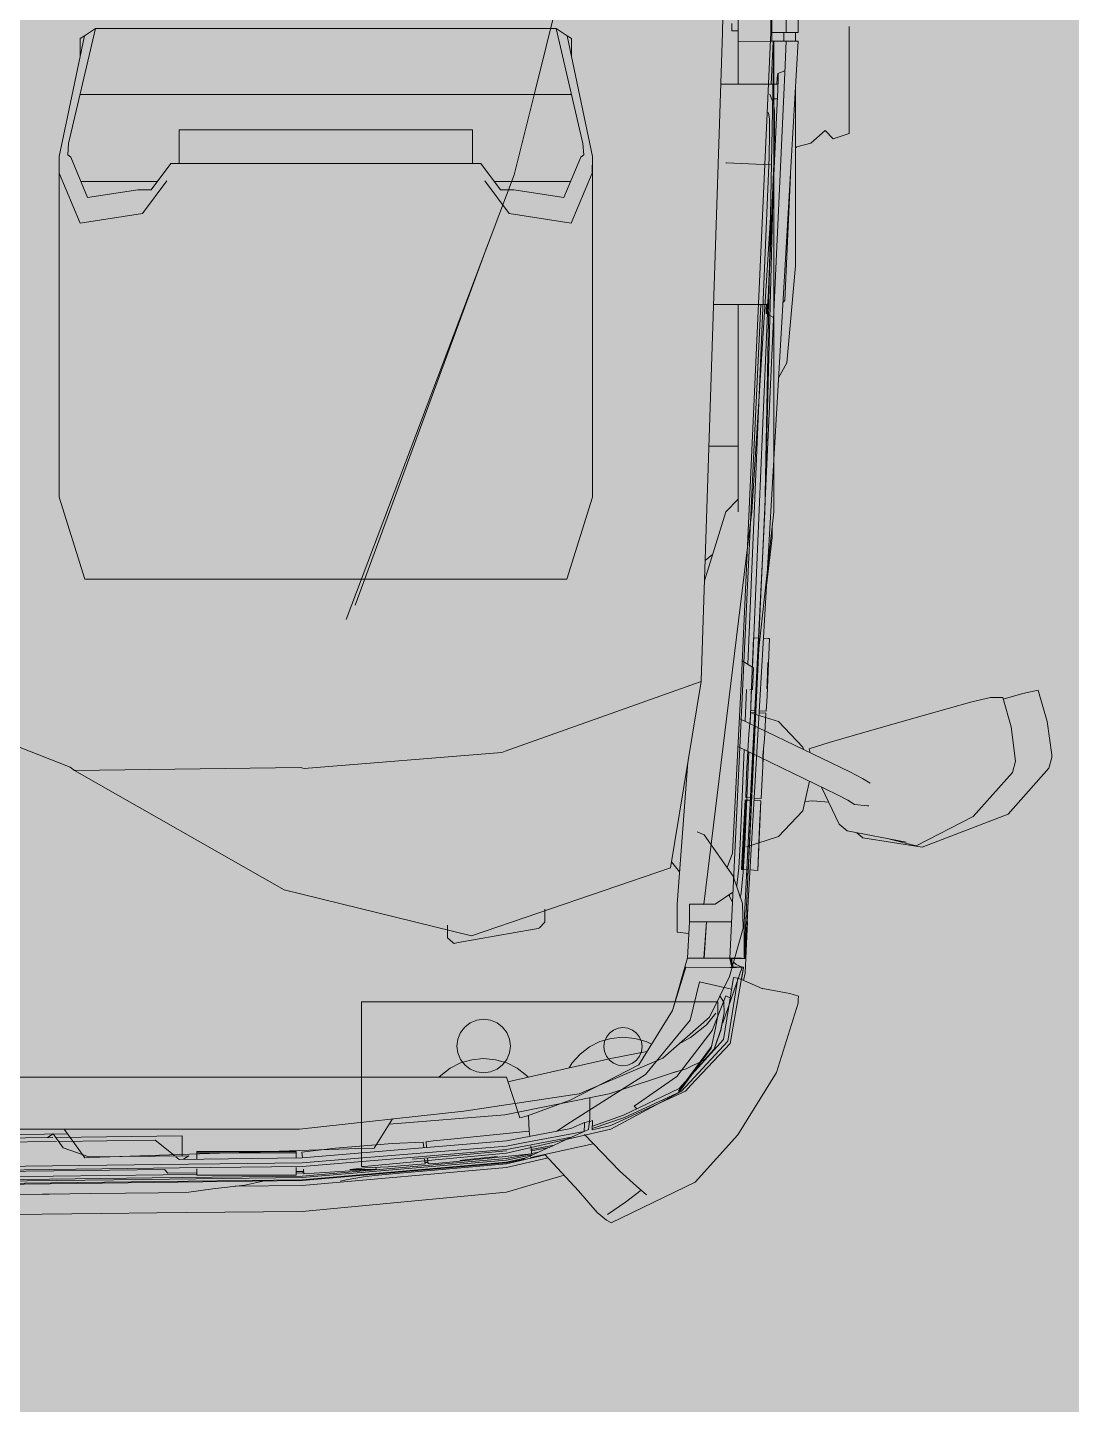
# Model space of a CAD drawing. Header units: millimetres. Extents: x 141848 to 1648660, y -821378 to -151356.
# Drawn here: x 210537 to 211218, y -199835 to -198937 of the extents above; entities that cross this region are included whole.
import ezdxf

# ---------------------------------------------------------------- set-up
doc = ezdxf.new("R2010")
doc.units = ezdxf.units.MM
doc.header["$MEASUREMENT"] = 0
doc.layers.add('Cars', color=7, linetype='Continuous')

# ---------------------------------------------------------------- blocks, each defined once
blk = doc.blocks.new('tir daf01')
at = {"layer": 'Cars', "color": 7, "linetype": 'Continuous', "lineweight": 13}
for p, q in [((303.6, 1824.25), (296.66, 1822.37)), ((305.24, 1824.25), (303.6, 1824.25)), ((326.92, 1821.2), (305.24, 1824.25)), ((296.66, 1822.37), (266.47, 1795.7)), ((346.52, 1815.65), (326.92, 1821.2)), ((347.51, 1815.38), (345.26, 1805.35)), ((347.51, 1815.38), (346.52, 1815.65)), ((265.02, 1772.86), (293.69, 1798.52)), ((301.03, 1800.49), (293.69, 1798.52)), ((323.46, 1797.63), (301.03, 1800.49)), ((342.7, 1792.24), (323.46, 1797.63)), ((345.26, 1805.35), (341.62, 1792.54)), ((266.47, 1795.7), (245.01, 1739.68)), ((342.7, 1792.24), (342.66, 1784.14)), ((342.66, 1784.14), (339.79, 1772.05)), ((245.96, 1735.7), (265.02, 1772.86)), ((339.79, 1772.05), (331.24, 1741.21)), ((251.13, 1701.02), (245.01, 1739.68)), ((245.96, 1735.7), (250.31, 1718.68)), ((331.24, 1741.21), (320.6, 1703.85)), ((255.66, 1690.7), (248.29, 1729.26)), ((251.13, 1701.02), (254.44, 1697.11)), ((271.98, 1704.04), (271.96, 1704.94)), ((272.9, 1695.59), (271.98, 1704.04)), ((289.88, 1700.85), (286.8, 1705.73)), ((294.23, 1692.42), (289.88, 1700.85)), ((320.6, 1703.85), (313.25, 1678.97)), ((255.66, 1690.7), (260.12, 1685.49)), ((275.73, 1691.12), (272.9, 1695.59)), ((279.36, 1684.06), (275.73, 1691.12)), ((329.06, 1620.38), (294.23, 1692.42)), ((710.7, 1691.96), (707.1, 1681.68)), ((710.7, 1691.96), (715.85, 1691.96)), ((715.85, 1691.96), (725.93, 1691.96)), ((725.93, 1691.96), (740.49, 1691.96)), ((740.49, 1691.96), (758.9, 1691.96)), ((758.9, 1691.96), (780.36, 1691.96)), ((260.12, 1685.49), (284.2, 1674.07)), ((310.61, 1619.45), (279.36, 1684.06)), ((707.1, 1681.68), (712.55, 1676.47)), ((274.41, 1678.71), (275.33, 1668.3)), ((313.25, 1678.97), (309.14, 1665.97)), ((712.55, 1676.47), (704.23, 1667.14)), ((268.66, 1661.88), (251.94, 1645.87)), ((288.05, 1666.1), (268.66, 1661.88)), ((275.33, 1668.3), (274.74, 1663.2)), ((306.68, 1666.66), (309.14, 1665.97)), ((310.17, 1661.88), (308.86, 1662.16)), ((326.94, 1645.87), (310.17, 1661.88)), ((704.23, 1667.14), (701.99, 1657.81)), ((143.34, 1658.83), (98.08, 1644.74)), ((145.59, 1658.87), (143.34, 1658.83)), ((147.84, 1658.92), (145.59, 1658.87)), ((149.52, 1653.29), (147.84, 1658.92)), ((149.96, 1650.98), (149.52, 1653.29)), ((172.46, 1623.96), (770.76, 1658.81)), ((560.94, 1651.37), (624.35, 1657.1)), ((683.36, 1653.72), (601.69, 1650.06)), ((624.35, 1657.1), (633.28, 1657.1)), ((633.28, 1657.1), (650.74, 1657.1)), ((650.74, 1657.1), (675.97, 1657.1)), ((675.97, 1657.1), (707.87, 1657.1)), ((701.37, 1657.1), (701.99, 1657.81)), ((707.87, 1657.1), (741.46, 1657.1)), ((770.76, 1658.81), (770.79, 1653.24)), ((770.76, 1651.07), (770.76, 1658.81)), ((776.55, 1657.1), (770.77, 1657.1)), ((770.79, 1653.24), (770.79, 1649.48)), ((776.55, 1658.81), (776.55, 1651.07)), ((776.55, 1658.81), (1217.42, 1658.81)), ((98.08, 1644.74), (57.45, 1619.42)), ((151.21, 1644.05), (149.96, 1650.98)), ((152.72, 1635.54), (151.21, 1644.05)), ((251.94, 1645.87), (245.34, 1625.05)), ((332.27, 1629.03), (326.94, 1645.87)), ((551.32, 1646.03), (560.94, 1651.37)), ((600.56, 1648.9), (601.69, 1650.06)), ((616.79, 1639.89), (725.9, 1644.92)), ((725.9, 1644.92), (739.01, 1645.56)), ((733.33, 1645.29), (733.35, 1643.19)), ((739.01, 1645.56), (746.8, 1645.83)), ((742.85, 1608.24), (742.85, 1645.7)), ((746.8, 1645.12), (742.85, 1644.85)), ((746.8, 1645.83), (749.69, 1645.74)), ((749.69, 1645.49), (746.8, 1645.12)), ((751.58, 1650.1), (749.69, 1645.49)), ((770.76, 1651), (770.76, 1651.07)), ((770.76, 1649.38), (770.76, 1651)), ((770.76, 1649.48), (776.55, 1649.48)), ((770.76, 1640.75), (770.76, 1649.38)), ((776.55, 1651.07), (776.55, 1641.74)), ((776.55, 1650.96), (776.55, 1648.15)), ((776.55, 1650.96), (1217.42, 1650.96)), ((776.55, 1648.15), (776.55, 1641.01)), ((158.61, 1621.71), (152.66, 1635.67)), ((463.72, 1636.94), (196.19, 1623.55)), ((297.86, 1635.63), (276.78, 1634.57)), ((308.39, 1636.13), (297.86, 1635.63)), ((304.88, 1635.8), (297.86, 1635.63)), ((315.48, 1636.79), (304.88, 1635.8)), ((332.35, 1637.76), (315.48, 1636.79)), ((332.35, 1637.76), (332.61, 1633.29)), ((337.01, 1638.2), (333.75, 1637.96)), ((333.93, 1633.36), (333.75, 1637.96)), ((343.61, 1638.52), (337.01, 1638.2)), ((381.12, 1640.02), (343.61, 1638.52)), ((348.49, 1638.43), (348.49, 1638.51)), ((351.78, 1638.48), (348.49, 1638.43)), ((365.57, 1639.03), (351.78, 1638.48)), ((355.72, 1621.73), (776.55, 1641.01)), ((696.12, 1643.07), (362.4, 1628.92)), ((364.34, 1625.87), (694.93, 1639.89)), ((374.72, 1633.03), (463.72, 1642.85)), ((374.72, 1633.03), (463.72, 1642.85)), ((381.17, 1639.52), (381.12, 1640.02)), ((381.31, 1636.12), (381.17, 1639.52)), ((415.81, 1638.13), (446.95, 1641.87)), ((463.72, 1642.85), (426.69, 1638.77)), ((446.95, 1641.87), (454.83, 1641.87)), ((479.43, 1642.85), (463.72, 1642.85)), ((770.76, 1642.85), (463.72, 1636.94)), ((463.72, 1642.85), (479.43, 1642.85)), ((463.72, 1636.94), (691.1, 1642.85)), ((655.91, 1640.64), (463.72, 1628.56)), ((496.38, 1642.85), (479.43, 1642.85)), ((479.43, 1642.85), (496.38, 1642.85)), ((496.81, 1642.85), (496.38, 1642.85)), ((496.38, 1642.85), (523.31, 1642.85)), ((523.31, 1642.85), (570.38, 1642.85)), ((570.38, 1642.85), (638.36, 1642.85)), ((590.63, 1642.68), (593.17, 1638.01)), ((593.17, 1638.26), (596.05, 1638.63)), ((596.05, 1637.91), (593.17, 1638.01)), ((596.05, 1638.63), (603.74, 1639.16)), ((599.15, 1638.02), (596.05, 1637.91)), ((599.15, 1603.53), (599.15, 1638.84)), ((603.74, 1639.16), (616.79, 1639.89)), ((638.36, 1642.85), (691.1, 1642.85)), ((691.54, 1611.99), (690.25, 1640.77)), ((691.1, 1642.85), (770.76, 1642.85)), ((694.93, 1639.89), (711.19, 1640.16)), ((714.51, 1643.41), (696.12, 1643.07)), ((711.19, 1640.16), (720.02, 1640.03)), ((725.49, 1643.24), (714.51, 1643.41)), ((720.02, 1640.03), (724.17, 1639.52)), ((724.17, 1639.52), (724.43, 1638.62)), ((730.27, 1642.62), (725.49, 1643.24)), ((736.38, 1640.22), (730.27, 1642.62)), ((733.35, 1643.19), (733.35, 1643.14)), ((742.85, 1641.1), (770.74, 1642.42)), ((770.74, 1642.42), (770.76, 1642.42)), ((770.76, 1619.65), (770.74, 1642.42)), ((770.76, 1642.04), (770.76, 1641.74)), ((770.76, 1641.74), (770.76, 1641.67)), ((776.55, 1641.01), (1363.98, 1641.01)), ((214.49, 1626.4), (172.44, 1624.36)), ((553.31, 1632.15), (172.48, 1614.18)), ((463.72, 1628.56), (207.74, 1597.28)), ((226.48, 1625.07), (228.34, 1626.1)), ((228.34, 1626.1), (374.72, 1633.03)), ((230.19, 1627.32), (229.9, 1632.5)), ((229.91, 1632.5), (229.9, 1632.5)), ((275.25, 1634.52), (229.91, 1632.5)), ((258.8, 1633.55), (229.91, 1632.5)), ((230.26, 1626.06), (230.47, 1622.37)), ((307.16, 1626.58), (246.75, 1624.01)), ((275.25, 1634.52), (258.8, 1633.55)), ((275.25, 1634.52), (275.5, 1629.96)), ((275.78, 1624.76), (275.6, 1628.15)), ((276.78, 1634.57), (277.04, 1630.05)), ((277.14, 1628.22), (277.35, 1624.67)), ((318.76, 1626.55), (292.8, 1625.06)), ((332.92, 1627.86), (318.76, 1626.55)), ((347.81, 1628.3), (325.68, 1627.36)), ((332.75, 1630.79), (332.92, 1627.86)), ((334.15, 1628.06), (334.03, 1630.85)), ((334.16, 1627.92), (334.15, 1628.06)), ((337.44, 1627.94), (334.16, 1627.92)), ((344.05, 1628.14), (337.44, 1627.94)), ((381.56, 1629.63), (344.05, 1628.14)), ((347.77, 1627.33), (347.84, 1629.04)), ((347.84, 1629.04), (361.94, 1629.64)), ((361.94, 1629.64), (366.66, 1622.23)), ((381.43, 1633.03), (381.56, 1629.63)), ((599.15, 1634.32), (553.31, 1632.15)), ((57.45, 1619.42), (26.49, 1591.5)), ((159.54, 1619.53), (118.48, 1612.87)), ((166.78, 1622.32), (130.45, 1609.64)), ((157.99, 1623.15), (162.84, 1624.14)), ((158.57, 1621.81), (166.63, 1623.17)), ((159.54, 1619.53), (158.61, 1621.71)), ((160.07, 1616.62), (159.54, 1619.53)), ((160.75, 1614.04), (192.29, 1622.84)), ((162.84, 1624.14), (196.32, 1625.82)), ((166.45, 1614.19), (166.45, 1618.6)), ((166.63, 1623.17), (166.63, 1623.15)), ((166.63, 1623.15), (166.64, 1623.13)), ((166.64, 1623.12), (166.64, 1622.27)), ((168.47, 1618.42), (166.78, 1622.32)), ((170, 1616.62), (168.47, 1618.42)), ((172.44, 1622.72), (172.29, 1615.42)), ((172.45, 1615.22), (172.44, 1624.36)), ((172.46, 1623.55), (172.73, 1620.37)), ((196.19, 1623.55), (172.46, 1623.55)), ((172.73, 1620.37), (172.53, 1597.07)), ((192.29, 1622.84), (208.29, 1622.39)), ((196.32, 1625.8), (196.32, 1625.52)), ((208.29, 1622.39), (226.03, 1616.37)), ((215.07, 1621.59), (212.26, 1621.05)), ((228.79, 1622.98), (215.07, 1621.59)), ((219.23, 1618.68), (220.13, 1618.85)), ((220.13, 1618.85), (231.49, 1620)), ((246.75, 1624.01), (228.79, 1622.98)), ((275.78, 1624.76), (230.47, 1622.37)), ((230.47, 1622.37), (230.5, 1621.82)), ((230.5, 1621.82), (259.33, 1623.38)), ((231.49, 1620), (247, 1620.89)), ((241.1, 1615.93), (355.72, 1621.73)), ((247, 1620.89), (308.65, 1623.51)), ((259.33, 1623.3), (259.3, 1623.89)), ((259.33, 1623.38), (275.81, 1624.19)), ((275.79, 1624.64), (275.78, 1624.76)), ((275.81, 1624.19), (275.79, 1624.64)), ((292.8, 1625.06), (277.35, 1624.67)), ((304.97, 1625.75), (304.88, 1625.75)), ((305.1, 1625.76), (304.97, 1625.75)), ((327.17, 1624.29), (347.93, 1625.17)), ((463.72, 1619.65), (479.43, 1619.65)), ((472.1, 1619.65), (463.85, 1611.56)), ((479.43, 1619.65), (496.38, 1619.65)), ((496.38, 1619.65), (523.31, 1619.65)), ((506.72, 1600.51), (506.72, 1619.65)), ((523.31, 1619.65), (570.38, 1619.65)), ((570.38, 1619.65), (599.15, 1619.65)), ((742.85, 1619.65), (770.76, 1619.65)), ((770.76, 1619.65), (776.57, 1619.65)), ((776.57, 1619.65), (889.67, 1619.65)), ((777.61, 1619.65), (777.61, 1615.45)), ((118.48, 1612.87), (85.95, 1582.61)), ((87.63, 1581.1), (119.62, 1610.13)), ((113.17, 1603.94), (125.41, 1608.36)), ((126.05, 1608.24), (113.17, 1603.94)), ((119.62, 1610.13), (160.07, 1616.62)), ((147.94, 1611.5), (125.39, 1602.66)), ((125.41, 1608.36), (136.95, 1610.58)), ((136.95, 1610.58), (126.05, 1608.24)), ((130.21, 1609.28), (130.45, 1609.64)), ((134.22, 1600.98), (160.75, 1614.04)), ((143.86, 1610.39), (136.95, 1610.58)), ((143.86, 1610.39), (148.03, 1607.78)), ((146.69, 1614.47), (147.79, 1612.04)), ((147.79, 1612.04), (147.94, 1611.5)), ((152.4, 1615.39), (157.12, 1594.35)), ((166.75, 1585.62), (166.45, 1614.19)), ((166.63, 1615.42), (166.63, 1615.4)), ((166.63, 1615.4), (171.74, 1615.06)), ((172.48, 1614.18), (166.71, 1615.4)), ((170.37, 1615.61), (172.46, 1615.01)), ((172.45, 1615.42), (171, 1615.42)), ((172.45, 1615.22), (171.62, 1615.25)), ((172.27, 1614.22), (172.26, 1614.19)), ((172.53, 1597.07), (172.68, 1614.18)), ((196.32, 1615.3), (196.32, 1598.98)), ((215.77, 1616.22), (207.74, 1604.6)), ((213.86, 1613.46), (208.83, 1615.89)), ((212.77, 1613.99), (214.24, 1614.01)), ((226.03, 1616.37), (252.97, 1597.56)), ((231.67, 1612.44), (241.1, 1615.93)), ((463.85, 1611.56), (418.7, 1597.63)), ((691.54, 1611.64), (691.54, 1611.99)), ((782.33, 1615.45), (777.61, 1615.45)), ((113.85, 1602.06), (84.69, 1580.66)), ((85.93, 1580.73), (115.02, 1602.16)), ((125.39, 1602.66), (95.32, 1579.58)), ((113.17, 1603.94), (106.36, 1597.63)), ((107.29, 1570.47), (134.22, 1600.98)), ((126.89, 1604.75), (113.85, 1602.06)), ((115.02, 1602.16), (116.2, 1602.42)), ((131.64, 1605.71), (126.89, 1604.75)), ((129.16, 1598.91), (136.71, 1605.15)), ((134.73, 1606.32), (131.64, 1605.71)), ((144.23, 1606.32), (134.73, 1606.32)), ((144.23, 1606.31), (144.23, 1605.98)), ((144.23, 1605.98), (144.23, 1604.68)), ((144.23, 1604.68), (144.23, 1602.16)), ((144.23, 1602.16), (144.23, 1580.77)), ((207.74, 1604.6), (207.75, 1587.93)), ((431.95, 1598.06), (435.92, 1602.94)), ((26.49, 1591.5), (0, 1536.84)), ((106.36, 1597.63), (100.48, 1585.75)), ((120.84, 1588.52), (129.16, 1598.91)), ((157.12, 1594.35), (132.18, 1588.26)), ((196.32, 1598.98), (172.53, 1597.15)), ((196.32, 1598.98), (172.53, 1597.48)), ((172.58, 1586.52), (172.53, 1597.07)), ((172.53, 1597.07), (172.58, 1586.52)), ((196.32, 1598.98), (196.27, 1587.93)), ((196.32, 1587.93), (196.32, 1598.98)), ((207.73, 1597.28), (207.75, 1587.93)), ((353.11, 1595.48), (231.49, 1575.52)), ((252.97, 1597.56), (255.03, 1592.79)), ((85.95, 1582.61), (68.63, 1545.47)), ((70.15, 1544.77), (87.63, 1581.1)), ((132.18, 1588.26), (96.62, 1559.17)), ((100.48, 1585.75), (97.6, 1576.21)), ((116.4, 1580.8), (120.84, 1588.52)), ((172.91, 1586.52), (138.47, 1576.75)), ((138.47, 1576.75), (166.75, 1585.59)), ((166.75, 1585.59), (166.75, 1585.62)), ((196.27, 1587.93), (172.58, 1586.52)), ((172.58, 1586.52), (196.27, 1587.93)), ((196.27, 1587.93), (172.91, 1586.52)), ((188.78, 1587.48), (189.64, 1579.81)), ((204.21, 1587.93), (196.27, 1587.93)), ((196.27, 1587.93), (204.21, 1587.93)), ((207.75, 1587.93), (204.21, 1587.93)), ((204.21, 1587.93), (207.75, 1587.93)), ((207.75, 1579.81), (300.5, 1586.85)), ((228.91, 1581.41), (235.5, 1576.18)), ((61.1, 1536.56), (84.69, 1580.66)), ((95.32, 1579.58), (76.11, 1551.88)), ((98.7, 1579.52), (84.05, 1535.5)), ((138.47, 1576.75), (103.07, 1554.81)), ((103.1, 1554.87), (138.47, 1576.75)), ((144.23, 1580.77), (144.23, 1536.65)), ((231.49, 1575.52), (187.22, 1445.75)), ((189.64, 1579.81), (207.75, 1579.81)), ((84.2, 1515.94), (107.29, 1570.47)), ((118.19, 1559.52), (116.41, 1563.08)), ((13.35, 1546.23), (21.25, 1556.34)), ((23.86, 1553.25), (18.29, 1559.86)), ((96.62, 1559.17), (65.64, 1510.19)), ((80.02, 1510.14), (103.1, 1554.87)), ((108.69, 1555.27), (106.11, 1553.29)), ((107.21, 1536.62), (111.62, 1560.11)), ((111.69, 1556.52), (108.69, 1555.27)), ((114.92, 1556.94), (111.69, 1556.52)), ((118.14, 1556.52), (114.92, 1556.94)), ((121.14, 1555.27), (118.14, 1556.52)), ((120.31, 1552.14), (118.19, 1559.52)), ((123.72, 1553.29), (121.14, 1555.27)), ((735.95, 1486.57), (1027, 1559.12)), ((5.35, 1534.41), (13.35, 1546.23)), ((33.79, 1542.15), (23.86, 1553.25)), ((68.63, 1545.47), (61.4, 1524.49)), ((74.37, 1553.53), (76.11, 1551.88)), ((102.89, 1547.71), (102.46, 1544.49)), ((104.13, 1550.72), (102.89, 1547.71)), ((106.11, 1553.29), (104.13, 1550.72)), ((121.03, 1544.49), (120.31, 1552.14)), ((125.7, 1550.72), (123.72, 1553.29)), ((126.94, 1547.71), (125.7, 1550.72)), ((127.37, 1544.49), (126.94, 1547.71)), ((0, 1536.84), (1.59, 1533.84)), ((57.61, 1519.35), (33.79, 1542.15)), ((45.3, 1468.51), (61.1, 1536.56)), ((63.01, 1524.56), (70.15, 1544.77)), ((92.03, 1469.48), (107.21, 1536.62)), ((102.46, 1544.49), (102.89, 1541.27)), ((102.89, 1541.27), (104.13, 1538.26)), ((104.13, 1538.26), (106.11, 1535.68)), ((118.19, 1529.46), (120.31, 1536.84)), ((120.31, 1536.84), (121.03, 1544.49)), ((123.72, 1535.68), (125.7, 1538.26)), ((125.7, 1538.26), (126.94, 1541.27)), ((126.94, 1541.27), (127.37, 1544.49)), ((144.23, 1536.65), (144.23, 1468.56)), ((1.59, 1533.84), (6.73, 1527.68)), ((6.73, 1527.68), (20.77, 1515.46)), ((84.05, 1535.5), (70.43, 1467.38)), ((106.11, 1535.68), (108.69, 1533.71)), ((108.69, 1533.71), (111.69, 1532.46)), ((111.69, 1532.46), (114.92, 1532.04)), ((114.75, 1522.6), (118.19, 1529.46)), ((114.92, 1532.04), (118.14, 1532.46)), ((118.14, 1532.46), (121.14, 1533.71)), ((121.14, 1533.71), (123.72, 1535.68)), ((42.52, 1484.43), (51.56, 1525.14)), ((55.89, 1511), (59.6, 1519.14)), ((59.6, 1519.14), (60.88, 1521.94)), ((60.88, 1521.94), (68.09, 1522.77)), ((61.42, 1510.59), (65.42, 1519.35)), ((68.09, 1522.77), (81.55, 1522.97)), ((110.09, 1516.49), (114.75, 1522.6)), ((419.95, 1507.9), (473.38, 1524.64)), ((473.38, 1524.64), (695.58, 1524.64)), ((684.77, 1524.45), (652.2, 1510.75)), ((695.58, 1524.64), (684.77, 1524.45)), ((695.58, 1524.64), (774.35, 1508.13)), ((20.77, 1515.46), (44.55, 1493.58)), ((47.78, 1468.52), (55.89, 1511)), ((50.64, 1499.51), (55.51, 1510.17)), ((53.38, 1468.52), (61.42, 1510.59)), ((55.51, 1510.17), (55.73, 1510.19)), ((65.64, 1510.19), (59.65, 1501.35)), ((69.76, 1482.25), (80, 1510.12)), ((72.84, 1440.69), (84.2, 1515.94)), ((80, 1510.12), (80.02, 1510.14)), ((101.04, 1509.32), (104.38, 1511.35)), ((104.38, 1511.35), (110.09, 1516.49)), ((658.37, 1470.2), (652.2, 1510.75)), ((679.35, 1510.37), (679.35, 1460.48)), ((736.01, 1510.91), (736.01, 1190.34)), ((760.94, 1510.94), (772.5, 1510.94)), ((772.5, 1510.94), (774.35, 1508.13)), ((20, 1468.46), (31.02, 1506.03)), ((419.95, 1507.9), (419.95, 1193.35)), ((774.35, 1508.13), (779.16, 1500.81)), ((36.06, 1468.54), (42.36, 1495.59)), ((38.49, 1468.54), (44.28, 1493.82)), ((46, 1489.34), (48.81, 1495.49)), ((46.9, 1484.69), (49.18, 1496.31)), ((47.74, 1484.61), (50.64, 1499.51)), ((48.81, 1495.49), (49.03, 1495.5)), ((49.18, 1496.31), (50.27, 1498.69)), ((50.27, 1498.69), (50.49, 1498.7)), ((196.02, 1493.47), (192.49, 1490.12)), ((199.13, 1493.47), (196.02, 1493.47)), ((204.68, 1493.47), (199.13, 1493.47)), ((39.61, 1431.48), (44.96, 1484.85)), ((40.9, 1468.54), (44.5, 1486.05)), ((41.81, 1468.54), (44.83, 1483.52)), ((42.28, 1481.19), (44.13, 1485.23)), ((42.52, 1484.43), (43.54, 1483.94)), ((44.13, 1485.23), (44.34, 1485.24)), ((44.5, 1486.05), (45.63, 1488.52)), ((44.96, 1484.85), (45.67, 1484.81)), ((45.1, 1484.84), (46, 1489.34)), ((45.63, 1488.52), (45.84, 1488.53)), ((45.67, 1484.81), (50.16, 1484.36)), ((59.75, 1483.4), (54.39, 1430.04)), ((59.75, 1483.4), (56.29, 1483.75)), ((69.76, 1482.88), (59.73, 1483.28)), ((69.76, 1482.25), (68.49, 1477.2)), ((69.76, 1482.88), (69.76, 1482.25)), ((95, 1482.64), (96.17, 1481.59)), ((191.47, 1486.56), (182.79, 1437.04)), ((192.02, 1489.23), (191.47, 1486.56)), ((192.49, 1490.12), (192.02, 1489.23)), ((683.59, 1473.52), (735.95, 1486.57)), ((41.33, 1479.11), (38.99, 1468.54)), ((39.56, 1468.54), (42.28, 1481.19)), ((41.91, 1480.36), (41.33, 1479.11)), ((41.91, 1480.36), (42.11, 1480.38)), ((94.88, 1468.54), (68.49, 1477.2)), ((96.17, 1481.59), (100.83, 1475.49)), ((100.83, 1475.49), (104.27, 1468.63)), ((643.93, 1458.54), (683.59, 1473.52)), ((7.27, 1335.28), (20, 1468.46)), ((24.31, 1335.24), (36.06, 1468.54)), ((38.99, 1468.54), (27.48, 1335.24)), ((28.08, 1335.24), (39.56, 1468.54)), ((29.49, 1335.24), (40.9, 1468.54)), ((30.45, 1335.24), (41.81, 1468.54)), ((34.39, 1421.61), (38.49, 1468.54)), ((36.73, 1335.24), (47.78, 1468.52)), ((37.25, 1382.67), (45.3, 1468.51)), ((42.33, 1335.24), (53.38, 1468.52)), ((47.02, 1468.54), (43.26, 1427.98)), ((70.43, 1467.38), (64.37, 1391.98)), ((94.88, 1335.24), (94.88, 1468.54)), ((102.94, 1465.96), (100.17, 1462.34)), ((106.57, 1468.74), (102.94, 1465.96)), ((104.27, 1468.63), (106.39, 1461.24)), ((110.78, 1470.49), (106.57, 1468.74)), ((115.31, 1471.08), (110.78, 1470.49)), ((119.84, 1470.49), (115.31, 1471.08)), ((124.05, 1468.74), (119.84, 1470.49)), ((127.67, 1465.96), (124.05, 1468.74)), ((130.45, 1462.34), (127.67, 1465.96)), ((144.23, 1468.56), (144.23, 1427.98)), ((658.37, 1470.2), (679.7, 1454.3)), ((41.3, 1443.03), (43.27, 1462.65)), ((98.42, 1458.12), (97.82, 1453.6)), ((100.17, 1462.34), (98.42, 1458.12)), ((106.39, 1461.24), (107.1, 1453.6)), ((132.2, 1458.12), (130.45, 1462.34)), ((132.8, 1453.6), (132.2, 1458.12)), ((393.5, 1363.93), (643.93, 1458.54)), ((638.89, 1456.63), (403.02, 1369.86)), ((97.82, 1453.6), (98.42, 1449.07)), ((98.42, 1449.07), (100.17, 1444.85)), ((107.1, 1453.6), (106.39, 1445.95)), ((130.45, 1444.85), (132.2, 1449.07)), ((132.2, 1449.07), (132.8, 1453.6)), ((40.6, 1438.38), (40.71, 1438.37)), ((40.71, 1438.37), (41.3, 1443.03)), ((61, 1333.38), (72.84, 1440.69)), ((100.17, 1444.85), (102.94, 1441.23)), ((104.27, 1438.57), (100.83, 1431.71)), ((102.94, 1441.23), (106.57, 1438.45)), ((106.39, 1445.95), (104.27, 1438.57)), ((106.57, 1438.45), (110.78, 1436.71)), ((119.84, 1436.71), (124.05, 1438.45)), ((124.05, 1438.45), (127.67, 1441.23)), ((127.67, 1441.23), (130.45, 1444.85)), ((187.22, 1445.75), (217.29, 1323.41)), ((712.93, 1446.24), (691.11, 1446.24)), ((712.93, 1255.01), (712.93, 1446.24)), ((38.76, 1422.08), (39.61, 1431.48)), ((54.39, 1430.04), (53.35, 1420.64)), ((100.83, 1431.71), (96.17, 1425.6)), ((110.78, 1436.71), (115.31, 1436.11)), ((115.31, 1436.11), (119.84, 1436.71)), ((182.79, 1437.04), (182.28, 1434.38)), ((182.28, 1434.38), (182.76, 1433.49)), ((182.76, 1433.49), (185.91, 1430.13)), ((185.91, 1430.13), (189.02, 1430.13)), ((189.02, 1430.13), (194.21, 1430.13)), ((32.32, 1398.61), (34.39, 1421.61)), ((38.45, 1417.42), (38.76, 1422.08)), ((43.26, 1427.98), (41.39, 1407.19)), ((53.35, 1420.64), (52.73, 1416)), ((96.17, 1425.6), (94.88, 1424.44)), ((144.23, 1427.98), (144.23, 1407.19)), ((36.5, 1391.35), (38.48, 1415.36)), ((38.45, 1417.42), (42.12, 1417.06)), ((41.56, 1415.11), (38.48, 1415.36)), ((39.23, 1415.3), (39.4, 1417.33)), ((40.13, 1415.23), (40.3, 1417.24)), ((52.58, 1414.2), (48.9, 1414.5)), ((49.06, 1416.36), (52.52, 1416.01)), ((52.58, 1414.2), (51.62, 1393.95)), ((52.52, 1416.01), (52.73, 1416)), ((144.23, 1407.19), (144.23, 1393.99)), ((30.75, 1382.55), (32.32, 1398.61)), ((51.62, 1393.95), (48.57, 1357)), ((67.69, 1394.04), (48.67, 1382.23)), ((144.23, 1393.99), (144.23, 1387.96)), ((31.96, 1336.26), (34.9, 1383.42)), ((34.64, 1375.66), (34.9, 1383.42)), ((36.13, 1383.32), (34.9, 1383.42)), ((35.8, 1376.19), (36.5, 1391.35)), ((144.23, 1387.96), (144.23, 1377.02)), ((27.93, 1363.94), (29.91, 1375.25)), ((29.91, 1375.25), (30.75, 1382.55)), ((34.64, 1366.23), (35.8, 1376.19)), ((34.64, 1366.23), (34.64, 1375.66)), ((36.75, 1373.93), (36.77, 1375.86)), ((36.77, 1375.86), (37.25, 1382.67)), ((48.34, 1372.26), (48.67, 1382.23)), ((144.23, 1377.02), (144.23, 1373.93)), ((36.75, 1373.93), (144.23, 1373.93)), ((42.73, 1203.31), (48.34, 1372.26)), ((48.34, 1372.26), (48.27, 1370.19)), ((27.11, 1360.29), (27.93, 1363.94)), ((48.57, 1357), (46.05, 1335.1)), ((393.48, 1363.92), (393.5, 1363.93)), ((6.77, 1259.58), (7.27, 1335.28)), ((23.77, 1291.42), (24.31, 1335.24)), ((27.48, 1335.24), (26.08, 1221.74)), ((26.71, 1223.77), (28.08, 1335.24)), ((28.21, 1231.2), (29.49, 1335.24)), ((29.24, 1237.35), (30.45, 1335.24)), ((30.95, 1331.24), (30.96, 1307.67)), ((35.98, 1331.24), (30.95, 1331.24)), ((34.92, 1336.01), (31.96, 1336.26)), ((32.42, 1331.24), (32.47, 1335.24)), ((32.47, 1335.24), (32.55, 1336.21)), ((33.35, 1331.24), (33.4, 1335.24)), ((33.4, 1335.24), (33.47, 1336.13)), ((35.75, 1255.25), (36.73, 1335.24)), ((41.34, 1254.97), (42.33, 1335.24)), ((45.7, 1331.24), (42.28, 1331.24)), ((46.05, 1335.1), (42.34, 1335.4)), ((45.7, 1331.24), (45.63, 1266.41)), ((45.88, 1331.24), (45.7, 1331.24)), ((46.52, 1331.24), (45.88, 1331.24)), ((46.52, 1331.24), (45.88, 1331.24)), ((46.4, 1307.67), (46.52, 1331.24)), ((60.99, 1226.58), (61, 1333.38)), ((94.88, 912.23), (94.88, 1335.24)), ((217.29, 1323.41), (295.15, 1186.8)), ((27.16, 1309.59), (24.5, 1297.91)), ((30.96, 1307.67), (30.96, 1266.41)), ((46.52, 1307.67), (45.68, 1307.67)), ((46.4, 1266.41), (46.52, 1307.67)), ((24.5, 1297.91), (22.14, 1276.95)), ((22.14, 1276.95), (19.85, 1261.21)), ((6.54, 1240.41), (6.77, 1259.58)), ((19.85, 1261.21), (19.61, 1241.56)), ((35.18, 1266.41), (30.96, 1266.41)), ((31.35, 1244.47), (31.62, 1266.41)), ((32.32, 1247.59), (32.55, 1266.41)), ((41.38, 1257.77), (43.63, 1261.24)), ((45.63, 1266.41), (41.48, 1266.41)), ((43.63, 1261.24), (43.06, 1196.09)), ((46.4, 1266.41), (45.63, 1266.41)), ((31.52, 912.23), (35.75, 1255.25)), ((42.99, 1252.91), (41.34, 1254.97)), ((53.79, 1239.43), (43.55, 1252.21)), ((43.59, 1257), (56.61, 1257)), ((56.61, 1257), (55.63, 1174.44)), ((691.11, 1255.01), (712.93, 1255.01)), ((6.09, 1204.05), (6.54, 1240.41)), ((19.61, 1241.56), (19.34, 1219.98)), ((27.26, 912.23), (31.35, 1244.47)), ((34.84, 1245.95), (30.81, 912.23)), ((32.32, 1247.59), (34.84, 1245.41)), ((679.7, 1246.96), (658.37, 1231.06)), ((679.35, 1240.77), (679.35, 1190.89)), ((24.28, 912.23), (28.21, 1231.2)), ((25.23, 912.23), (29.24, 1237.35)), ((53.05, 1176.24), (53.79, 1239.43)), ((652.2, 1190.51), (658.37, 1231.06)), ((26.08, 1221.74), (22.26, 912.23)), ((22.87, 912.23), (26.71, 1223.77)), ((60.99, 912.23), (60.99, 1226.58)), ((19.34, 1219.98), (19.05, 1197.04)), ((5.38, 1146.37), (6.09, 1204.05)), ((19.05, 1197.04), (18.73, 1170.17)), ((42.4, 1193.34), (42.73, 1203.31)), ((43.06, 1196.09), (48.77, 1179.22)), ((774.35, 1193.13), (779.16, 1200.45)), ((42.4, 1193.34), (60.99, 1180.01)), ((473.38, 1176.62), (419.95, 1193.35)), ((652.2, 1190.51), (684.77, 1176.81)), ((774.35, 1193.13), (695.58, 1176.62)), ((760.94, 1190.32), (772.5, 1190.32)), ((772.5, 1190.32), (774.35, 1193.13)), ((48.77, 1179.22), (58, 1172.78)), ((55.69, 1000.83), (57.92, 1182.21)), ((684.77, 1176.81), (695.58, 1176.62)), ((18.73, 1170.17), (18.2, 1129.38)), ((18.67, 1165.77), (18.77, 1173.54)), ((52.11, 1096.81), (53.03, 1175.04)), ((55.61, 1172.49), (54.74, 1098.87)), ((58, 1172.78), (55.57, 1169.02)), ((695.58, 1176.62), (473.38, 1176.62))]:
    blk.add_line(p, q, dxfattribs=at)
at = {"layer": 'Cars', "color": 7, "linetype": 'Continuous', "lineweight": 5}
for p, q in [((750.24, 1650.04), (187.66, 1624.1)), ((770.76, 1651), (750.24, 1650.04)), ((770.76, 1642.04), (770.76, 1651)), ((770.76, 1641.67), (770.76, 1642.04)), ((774.28, 1641.67), (770.76, 1641.67)), ((776.55, 1641.67), (774.28, 1641.67)), ((949.38, 1641.67), (776.55, 1641.67)), ((166.64, 1623.13), (123.21, 1615.49)), ((166.64, 1622.18), (166.64, 1623.13)), ((166.67, 1616.39), (166.64, 1622.18)), ((187.66, 1624.1), (172.47, 1623.84)), ((172.47, 1623.84), (172.47, 1617.97)), ((172.47, 1617.97), (172.47, 1614.76)), ((116.99, 1614.42), (89.81, 1588.81)), ((123.21, 1615.49), (116.99, 1614.42)), ((170.37, 1615.61), (166.67, 1616.39)), ((172.47, 1614.76), (170.37, 1615.61)), ((353.59, 1595.49), (776.55, 1609.34)), ((776.55, 1609.34), (797.98, 1609.79)), ((307.58, 1467.67), (353.11, 1595.48)), ((353.11, 1595.48), (353.59, 1595.49)), ((85.74, 1585.24), (66.33, 1542.56)), ((89.81, 1588.81), (85.74, 1585.24)), ((63.42, 1536.6), (61.53, 1528.41)), ((66.33, 1542.56), (63.42, 1536.6)), ((61.53, 1528.41), (60.65, 1524.46)), ((59.6, 1519.14), (52.1, 1479.39)), ((64.07, 1519.35), (59.6, 1519.14)), ((60.65, 1524.46), (65.95, 1524.68)), ((65.42, 1519.35), (64.07, 1519.35)), ((66.31, 1523.44), (65.42, 1519.35)), ((65.95, 1524.68), (66.6, 1524.68)), ((66.6, 1524.68), (66.31, 1523.44)), ((696.77, 1518.95), (695.2, 1517.04)), ((704.16, 1518.37), (696.77, 1518.95)), ((779.16, 1500.81), (704.16, 1518.37)), ((695.2, 1517.04), (668.91, 1505.98)), ((668.91, 1505.98), (673.95, 1473.25)), ((779.16, 1341.29), (779.16, 1500.81)), ((52.1, 1479.39), (50.02, 1468.52)), ((673.95, 1473.25), (673.95, 1464.51)), ((50.02, 1468.52), (41.92, 1369.36)), ((296.42, 1336.45), (306.75, 1465.37)), ((306.75, 1465.37), (307.58, 1467.67)), ((673.95, 1464.51), (691.11, 1451.69)), ((691.11, 1451.69), (691.11, 1284.32)), ((41.92, 1369.36), (39.1, 1335.24)), ((779.16, 1200.45), (779.16, 1341.29)), ((39.1, 1335.24), (38.43, 1281.46)), ((295.15, 1186.8), (296.96, 1334.24)), ((296.96, 1334.24), (296.42, 1336.45)), ((38.43, 1281.46), (38.18, 1260.98)), ((691.11, 1284.32), (691.11, 1249.56)), ((38.18, 1260.98), (34.96, 1000.06)), ((691.11, 1249.56), (673.95, 1236.75)), ((673.95, 1236.75), (673.95, 1228)), ((673.95, 1228), (668.91, 1195.28)), ((668.91, 1195.28), (695.2, 1184.22)), ((704.16, 1182.89), (779.16, 1200.45)), ((297.14, 1183.92), (295.15, 1186.8)), ((375.93, 983), (297.14, 1183.92)), ((695.2, 1184.22), (696.77, 1182.31)), ((696.77, 1182.31), (704.16, 1182.89))]:
    blk.add_line(p, q, dxfattribs=at)

msp = doc.modelspace()

# ---------------------------------------------------------------- hatches: boundary and pattern name
at = {"linetype": 'Continuous', "lineweight": 0, "true_color": 0x6f6f6f}
h = msp.add_hatch(color=8, dxfattribs=at)
h.paths.add_polyline_path([(141848.442, -295062.571), (269220.821, -293826.868), (269220.821, -270902.734), (268763.049, -270902.734), (254213.6, -271040.575), (254213.6, -163437.635), (153156.2, -163437.635), (153156.2, -271040.575), (153182.962, -271040.57), (153183.146, -272000.514, -0.4094274), (149183.681, -275935.042), (141848.442, -275935.042)])
h.paths.add_polyline_path([(158435.584, -260639.953), (155145.584, -260639.953), (155145.584, -248364.953), (155145.584, -243089.974), (155145.584, -242189.974), (158435.584, -242189.974)], flags=0)
h.paths.add_polyline_path([(161503.433, -171995.57), (161503.433, -193810.571), (161503.433, -230015.57), (161503.433, -260810.571), (196775.042, -260810.571), (196775.042, -222495.57), (186955.542, -222495.57), (186955.542, -218295.57), (196754.55, -218295.57), (196754.55, -208495.57), (196754.55, -204495.57), (193355.542, -204495.57), (193355.542, -195161.535), (195576.034, -195161.535), (195576.034, -189810.571), (217850.068, -189810.571), (217850.068, -262266.885), (245610.045, -262266.885), (245610.045, -253395.571), (245626.034, -253395.571), (246426.034, -253395.571), (247826.034, -253395.571), (247826.034, -248005.571), (247826.034, -246605.571), (245626.034, -246605.571), (245610.045, -246605.571), (245610.045, -171995.57), (212806.28, -171995.57)], flags=0)
h.paths.add_polyline_path([(162737.042, -269433.913, -0.0903187), (162858.773, -268727.623, -0.2014487), (163912.639, -267592.74, -0.1042114), (164718.006, -267415.055), (165317.979, -267409.371, -0.1040446), (166125.354, -267571.244, -0.2382555), (167284.257, -268953.318, -0.0551886), (167336.836, -269390.334), (167338.931, -269611.438), (167351.046, -270890.267), (167092.583, -271892.761, -0.2679492), (165370.083, -272909.124), (164770.11, -272914.808, -0.1937175), (163379.252, -272370.185, -0.0705688), (163028.663, -271931.262, -0.1316525), (162751.253, -270933.845)], flags=0)
h.paths.add_polyline_path([(175327.752, -275599.002, -0.4157911), (173316.986, -273599.031), (173316.986, -273452.052), (173330.488, -267377.824, -0.3805567), (175316.986, -265609.826), (175394.714, -265609.826), (175394.714, -270609.826), (190394.714, -270609.826), (190394.714, -265609.826), (195356.191, -265609.826, -0.4142136), (196856.191, -267109.826), (196856.191, -273660.699, -0.3455016), (195137.285, -275433.432)], flags=0)
h.paths.add_polyline_path([(205510.093, -271504.083, -0.1344739), (205230.948, -270484.937), (205230.948, -268984.937, -0.4142136), (207230.948, -266984.937), (207830.948, -266984.937, -0.4142136), (209830.948, -268984.937), (209830.948, -270484.937, -0.1288203), (209574.03, -271465.581, -0.2709363), (207830.948, -272484.937), (207230.948, -272484.937, -0.26498)], flags=0)
h.paths.add_polyline_path([(217862.687, -273329.325), (217869.949, -267730.336, -0.0985615), (218100.718, -266943.721), (218117.681, -266951.545, -0.258849), (219955.479, -265605.827), (219953.141, -265587.294), (220637.569, -265587.294), (220637.569, -265687.294), (220637.569, -270687.294), (250537.569, -270687.294), (250537.569, -265687.294), (252208.004, -265687.294), (254186.294, -265687.294), (254186.294, -267687.294), (254186.294, -271062.255, 0.0013458), (254186.323, -271073.021), (254197.209, -273095.233, -0.4142136), (252208.004, -275105.97), (243484.534, -275105.97, -0.005189), (243431.438, -275116.103), (235447.992, -275196.191), (220071.012, -275253.24, -0.3865533), (217873.089, -273475.385, -0.0251892)], flags=0)

# ---------------------------------------------------------------- block references
at = {"layer": 'Cars', "color": 7, "linetype": 'Continuous', "lineweight": 20, "xscale": -1, "zscale": 1000, "rotation": 270}
msp.add_blockref('tir daf01', (209381.013, -199716.528), dxfattribs=at)

doc.saveas('drawing.dxf')
